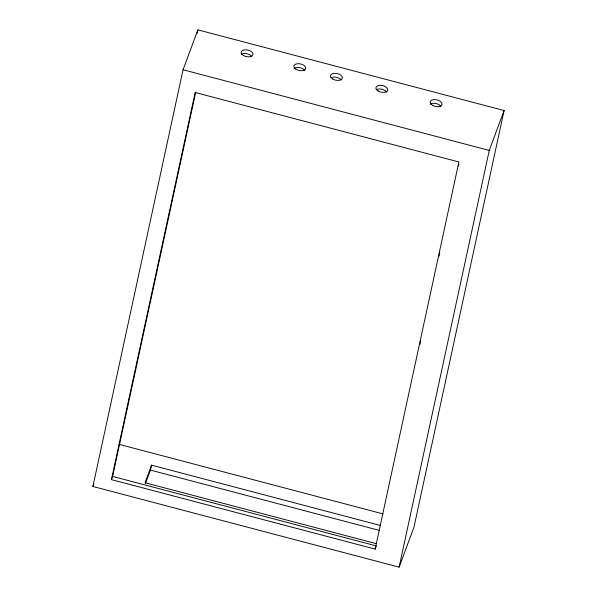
<?xml version="1.0" encoding="UTF-8"?>
<svg xmlns="http://www.w3.org/2000/svg" width="597" height="597" viewBox="0 0 597 597"><rect width="100%" height="100%" fill="white"/><g stroke="black" fill="none" stroke-linecap="round" stroke-linejoin="round"><path stroke-width="0.9" d="M92.908 486.473L183.048 69.745L197.883 29.85L504.092 110.527L413.952 527.255L399.117 567.15L92.908 486.473L93.871 483.868M197.1 33.492L197.883 29.85M111.423 479.622L195.159 92.483L458.884 161.974L375.147 549.106L111.423 479.622L112.609 476.428L195.756 92.028M145.496 483.473L150.474 470.1L151.541 465.167L380.222 525.42M419.878 344.603L420.661 340.962M438.989 256.247L439.78 252.606M458.496 166.07L458.892 164.242M399.117 567.15L489.256 150.429L504.092 110.527M151.541 465.167L145.011 482.719L376.394 543.688M375.147 549.106L376.334 545.912L112.609 476.428M183.048 69.745L489.256 150.429M119.176 444.369L383.043 513.898M150.474 470.1L379.155 530.352M241.472 54.267A6.074 3.381 12.2 0 1 251.703 56.394M294 68.304A6.074 3.381 12.2 0 1 299.828 67.633A6.074 3.381 12.2 0 1 304.716 70.737M330.731 77.886A6.074 3.381 12.2 0 1 336.268 77.244A6.074 3.381 12.2 0 1 341.156 80.05M376.155 89.849A6.074 3.381 12.2 0 1 381.879 89.251A6.074 3.381 12.2 0 1 386.707 92.244M430.265 104.199A6.074 3.381 12.2 0 1 435.922 103.497A6.074 3.381 12.2 0 1 440.862 106.423M243.397 55.491A6.074 3.381 12.2 0 0 252.994 54.663A6.074 3.381 12.2 0 0 244.815 49.812A6.074 3.381 12.2 0 0 243.397 55.491M296.142 69.394A6.074 3.381 12.2 0 0 305.739 68.558A6.074 3.381 12.2 0 0 297.56 63.707A6.074 3.381 12.2 0 0 296.142 69.394M332.768 79.043A6.074 3.381 12.2 0 0 342.365 78.214A6.074 3.381 12.2 0 0 334.186 73.356A6.074 3.381 12.2 0 0 332.768 79.043M378.192 91.013A6.074 3.381 12.2 0 0 387.781 90.177A6.074 3.381 12.2 0 0 379.602 85.326A6.074 3.381 12.2 0 0 378.192 91.013M432.385 105.281A6.074 3.381 12.2 0 0 441.989 104.475A6.074 3.381 12.2 0 0 433.832 99.602A6.074 3.381 12.2 0 0 432.385 105.281"/></g></svg>
